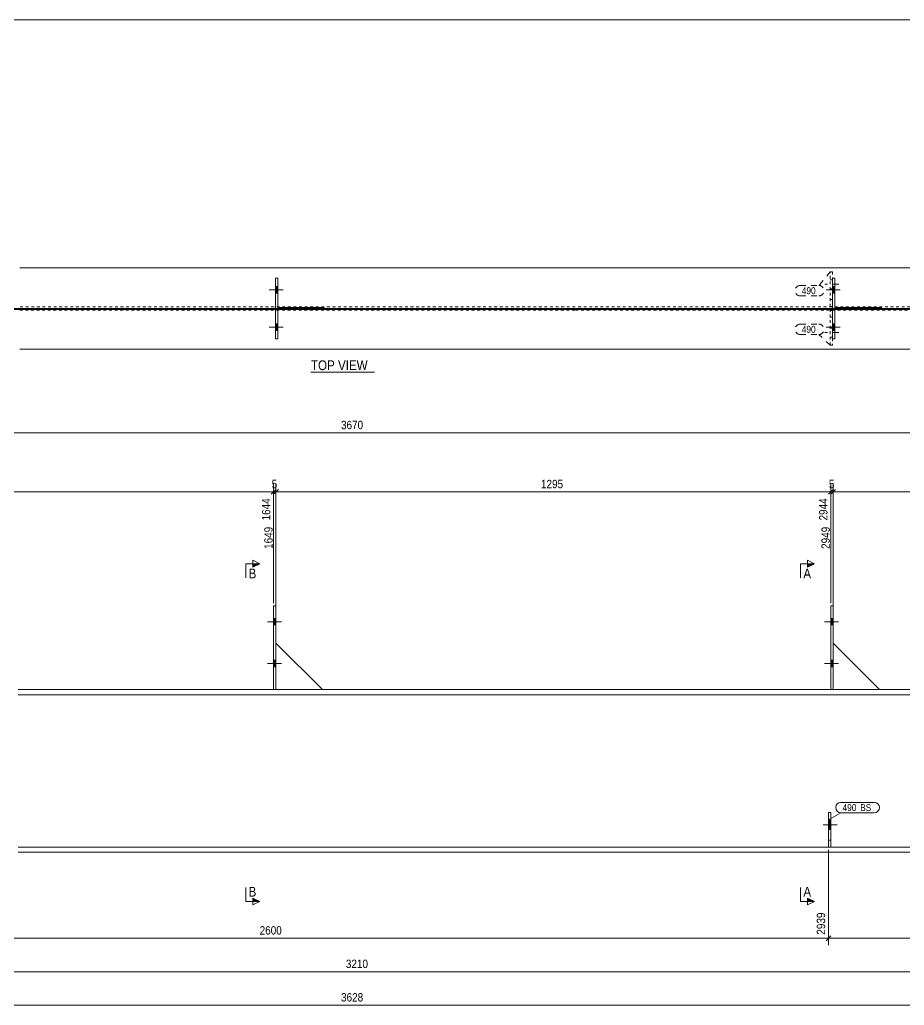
# Model space of a CAD drawing. Header units: millimetres. Extents: x 2 to 825, y 1 to 579.
# Drawn here: x 221.9 to 539.1, y 225.7 to 579 of the extents above; entities that cross this region are included whole.
import ezdxf

# ---------------------------------------------------------------- set-up
doc = ezdxf.new("R2010")
doc.units = ezdxf.units.MM
for name, pattern in [('XKITLINE00', [0]), ('XKITLINE01', [4, 1, -1, 1, -1]), ('XKITLINE02', [4, 2, -2])]:
    doc.linetypes.add(name, pattern=pattern)
for name, color, linetype, lineweight in [('Bolt', 3, 'Continuous', 0), ('Dimensions', 7, 'Continuous', 0), ('DrawingSheet', 5, 'Continuous', 0), ('OtherObjectType', 7, 'Continuous', 0), ('Part', 2, 'Continuous', 0), ('PartMark', 7, 'Continuous', 0), ('Section', 6, 'Continuous', 0)]:
    doc.layers.add(name, color=color, linetype=linetype, lineweight=lineweight)
doc.styles.add('ARIAL', font='ARIAL.TTF')

# ---------------------------------------------------------------- blocks, each defined once
blk = doc.blocks.new('*A3')
at = {"layer": 'Bolt'}
for points in [[(98.39, 305.55), (98.2, 304.59), (97.66, 303.78), (96.85, 303.24), (95.89, 303.05), (90.06, 303.05), (89.1, 303.24), (88.29, 303.78), (87.75, 304.59), (87.56, 305.55), (87.75, 306.51), (88.29, 307.32), (89.1, 307.86), (90.06, 308.05), (95.89, 308.05), (96.85, 307.86), (97.66, 307.32), (98.2, 306.51)], [(599.06, 305.55), (598.87, 304.59), (598.32, 303.78), (597.51, 303.24), (596.56, 303.05), (590.72, 303.05), (589.77, 303.24), (588.96, 303.78), (588.41, 304.59), (588.22, 305.55), (588.41, 306.51), (588.96, 307.32), (589.77, 307.86), (590.72, 308.05), (596.56, 308.05), (597.51, 307.86), (598.32, 307.32), (598.87, 306.51)]]:
    blk.add_hatch(color=3, dxfattribs=at).paths.add_polyline_path(points, flags=17)
at = {"layer": 'Bolt', "color": 3, "linetype": 'XKITLINE00', "lineweight": 0}
for p, q in [((92.97, 300.55), (92.97, 310.55)), ((593.64, 300.55), (593.64, 310.55)), ((87.97, 305.55), (97.97, 305.55)), ((588.64, 305.55), (598.64, 305.55))]:
    blk.add_line(p, q, dxfattribs=at)
blk = doc.blocks.new('*A7')
at = {"layer": 'Bolt'}
for points in [[(312.97, 364.38), (313.8, 364.38), (313.8, 362.05), (312.97, 362.05)], [(312.97, 364.38), (313.8, 364.38), (313.8, 362.05), (312.97, 362.05)], [(312.97, 349.38), (313.8, 349.38), (313.8, 347.05), (312.97, 347.05)], [(312.97, 349.38), (313.8, 349.38), (313.8, 347.05), (312.97, 347.05)]]:
    blk.add_hatch(color=3, dxfattribs=at).paths.add_polyline_path(points, flags=17)
at = {"layer": 'Bolt', "color": 3, "linetype": 'XKITLINE00', "lineweight": 0}
for p, q in [((313.8, 364.38), (312.97, 364.38)), ((313.8, 364.38), (312.97, 364.38)), ((315.74, 363.22), (310.74, 363.22)), ((315.74, 363.22), (310.74, 363.22)), ((313.8, 362.05), (312.97, 362.05)), ((313.8, 362.05), (312.97, 362.05)), ((315.74, 348.22), (310.74, 348.22)), ((315.74, 348.22), (310.74, 348.22)), ((313.8, 349.38), (312.97, 349.38)), ((313.8, 349.38), (312.97, 349.38)), ((313.8, 347.05), (312.97, 347.05)), ((313.8, 347.05), (312.97, 347.05))]:
    blk.add_line(p, q, dxfattribs=at)
blk = doc.blocks.new('*A8')
at = {"layer": 'Bolt', "color": 3, "linetype": 'XKITLINE02', "lineweight": 0}
for p, q in [((514.99, 290.38), (509.99, 290.38)), ((512.74, 292.02), (511.9, 292.02)), ((512.74, 288.74), (511.9, 288.74))]:
    blk.add_line(p, q, dxfattribs=at)
blk = doc.blocks.new('*A9')
at = {"layer": 'Bolt'}
blk.add_hatch(color=3, dxfattribs=at).paths.add_polyline_path([(512.74, 288.74), (511.9, 288.74), (511.9, 292.02), (512.74, 292.02)], flags=17)
at = {"layer": 'Bolt', "color": 3, "linetype": 'XKITLINE00', "lineweight": 0}
for p, q in [((514.99, 290.38), (509.99, 290.38)), ((512.74, 292.02), (511.9, 292.02)), ((512.74, 288.74), (511.9, 288.74))]:
    blk.add_line(p, q, dxfattribs=at)
blk = doc.blocks.new('*A10')
at = {"layer": 'Bolt'}
for points in [[(512.74, 364.38), (513.57, 364.38), (513.57, 362.05), (512.74, 362.05)], [(512.74, 364.38), (513.57, 364.38), (513.57, 362.05), (512.74, 362.05)], [(512.74, 349.38), (513.57, 349.38), (513.57, 347.05), (512.74, 347.05)], [(512.74, 349.38), (513.57, 349.38), (513.57, 347.05), (512.74, 347.05)]]:
    blk.add_hatch(color=3, dxfattribs=at).paths.add_polyline_path(points, flags=17)
at = {"layer": 'Bolt', "color": 3, "linetype": 'XKITLINE00', "lineweight": 0}
for p, q in [((513.57, 364.38), (512.74, 364.38)), ((513.57, 364.38), (512.74, 364.38)), ((515.5, 363.22), (510.5, 363.22)), ((515.5, 363.22), (510.5, 363.22)), ((513.57, 362.05), (512.74, 362.05)), ((513.57, 362.05), (512.74, 362.05)), ((515.5, 348.22), (510.5, 348.22)), ((515.5, 348.22), (510.5, 348.22)), ((513.57, 349.38), (512.74, 349.38)), ((513.57, 349.38), (512.74, 349.38)), ((513.57, 347.05), (512.74, 347.05)), ((513.57, 347.05), (512.74, 347.05))]:
    blk.add_line(p, q, dxfattribs=at)
blk = doc.blocks.new('*A13')
at = {"layer": 'Part', "color": 2, "linetype": 'XKITLINE00', "lineweight": 0}
for p, q in [((420.47, 338.88), (221.34, 338.88)), ((420.47, 337.05), (221.34, 337.05)), ((626.74, 338.88), (420.57, 338.88)), ((626.54, 337.05), (420.57, 337.05)), ((420.47, 282.38), (221.34, 282.38)), ((420.47, 280.55), (221.34, 280.55)), ((620.78, 282.38), (420.57, 282.38)), ((620.58, 280.55), (420.57, 280.55))]:
    blk.add_line(p, q, dxfattribs=at)
blk = doc.blocks.new('*A18')
at = {"layer": 'Part', "color": 2, "linetype": 'XKITLINE00', "lineweight": 0}
blk.add_line((330.47, 338.88), (313.8, 355.55), dxfattribs=at)
at = {"layer": 'Part', "color": 7, "linetype": 'XKITLINE01', "lineweight": 0}
for p, q in [((313.8, 355.55), (313.8, 338.88)), ((313.8, 338.88), (330.47, 338.88))]:
    blk.add_line(p, q, dxfattribs=at)
blk = doc.blocks.new('*A19')
at = {"layer": 'Part', "color": 2, "linetype": 'XKITLINE00', "lineweight": 0}
for p, q in [((312.97, 338.88), (312.97, 368.88)), ((312.97, 368.88), (313.8, 368.88)), ((313.8, 368.88), (313.8, 338.88))]:
    blk.add_line(p, q, dxfattribs=at)
at = {"layer": 'Part', "color": 7, "linetype": 'XKITLINE01', "lineweight": 0}
blk.add_line((313.8, 338.88), (312.97, 338.88), dxfattribs=at)
blk = doc.blocks.new('*A20')
at = {"layer": 'Part', "color": 7, "linetype": 'XKITLINE01', "lineweight": 0}
for p, q in [((511.9, 294.88), (511.9, 282.38)), ((512.74, 294.88), (511.9, 294.88)), ((512.74, 282.38), (512.74, 294.88)), ((511.9, 284.88), (512.74, 284.88)), ((511.9, 282.38), (512.74, 282.38))]:
    blk.add_line(p, q, dxfattribs=at)
blk = doc.blocks.new('*A21')
at = {"layer": 'Part', "color": 2, "linetype": 'XKITLINE00', "lineweight": 0}
for p, q in [((511.9, 282.38), (511.9, 294.88)), ((511.9, 294.88), (512.74, 294.88)), ((512.74, 294.88), (512.74, 282.38))]:
    blk.add_line(p, q, dxfattribs=at)
at = {"layer": 'Part', "color": 7, "linetype": 'XKITLINE01', "lineweight": 0}
for p, q in [((511.9, 284.88), (512.74, 284.88)), ((512.74, 282.38), (511.9, 282.38))]:
    blk.add_line(p, q, dxfattribs=at)
blk = doc.blocks.new('*A22')
at = {"layer": 'Part', "color": 2, "linetype": 'XKITLINE00', "lineweight": 0}
blk.add_line((530.24, 338.88), (513.57, 355.55), dxfattribs=at)
at = {"layer": 'Part', "color": 7, "linetype": 'XKITLINE01', "lineweight": 0}
for p, q in [((513.57, 355.55), (513.57, 338.88)), ((513.57, 338.88), (530.24, 338.88))]:
    blk.add_line(p, q, dxfattribs=at)
blk = doc.blocks.new('*A23')
at = {"layer": 'Part', "color": 2, "linetype": 'XKITLINE00', "lineweight": 0}
for p, q in [((512.74, 338.88), (512.74, 368.88)), ((512.74, 368.88), (513.57, 368.88)), ((513.57, 368.88), (513.57, 338.88))]:
    blk.add_line(p, q, dxfattribs=at)
at = {"layer": 'Part', "color": 7, "linetype": 'XKITLINE01', "lineweight": 0}
blk.add_line((513.57, 338.88), (512.74, 338.88), dxfattribs=at)
blk = doc.blocks.new('*A26')
at = {"layer": 'Bolt', "color": 3, "linetype": 'XKITLINE02', "lineweight": 0}
for p, q in [((93.6, 471.32), (93.6, 479.65)), ((594.26, 471.32), (594.26, 479.65)), ((88.18, 474.9), (88.18, 476.07)), ((99.01, 474.9), (99.01, 476.07)), ((588.85, 474.9), (588.85, 476.07)), ((599.68, 474.9), (599.68, 476.07))]:
    blk.add_line(p, q, dxfattribs=at)
blk = doc.blocks.new('*A30')
at = {"layer": 'Bolt'}
for points in [[(313.59, 483.32), (314.43, 483.32), (314.43, 480.98), (313.59, 480.98)], [(313.59, 483.32), (314.43, 483.32), (314.43, 480.98), (313.59, 480.98)], [(313.59, 469.98), (314.43, 469.98), (314.43, 467.65), (313.59, 467.65)], [(313.59, 469.98), (314.43, 469.98), (314.43, 467.65), (313.59, 467.65)]]:
    blk.add_hatch(color=3, dxfattribs=at).paths.add_polyline_path(points, flags=17)
at = {"layer": 'Bolt', "color": 3, "linetype": 'XKITLINE00', "lineweight": 0}
for p, q in [((316.36, 482.15), (311.36, 482.15)), ((316.36, 482.15), (311.36, 482.15)), ((314.43, 483.32), (313.59, 483.32)), ((314.43, 483.32), (313.59, 483.32)), ((314.43, 480.98), (313.59, 480.98)), ((314.43, 480.98), (313.59, 480.98)), ((314.43, 469.98), (313.59, 469.98)), ((314.43, 469.98), (313.59, 469.98)), ((316.36, 468.82), (311.36, 468.82)), ((316.36, 468.82), (311.36, 468.82)), ((314.43, 467.65), (313.59, 467.65)), ((314.43, 467.65), (313.59, 467.65))]:
    blk.add_line(p, q, dxfattribs=at)
blk = doc.blocks.new('*A31')
at = {"layer": 'Bolt', "color": 3, "linetype": 'XKITLINE02', "lineweight": 0}
for p, q in [((515.61, 484.15), (510.61, 484.15)), ((513.36, 485.79), (512.53, 485.79)), ((513.36, 482.51), (512.53, 482.51))]:
    blk.add_line(p, q, dxfattribs=at)
blk = doc.blocks.new('*A32')
at = {"layer": 'Bolt', "color": 3, "linetype": 'XKITLINE02', "lineweight": 0}
for p, q in [((515.61, 466.82), (510.61, 466.82)), ((513.36, 468.45), (512.53, 468.45)), ((513.36, 465.18), (512.53, 465.18))]:
    blk.add_line(p, q, dxfattribs=at)
blk = doc.blocks.new('*A33')
at = {"layer": 'Bolt'}
for points in [[(513.36, 483.32), (514.19, 483.32), (514.19, 480.98), (513.36, 480.98)], [(513.36, 483.32), (514.19, 483.32), (514.19, 480.98), (513.36, 480.98)], [(513.36, 469.98), (514.19, 469.98), (514.19, 467.65), (513.36, 467.65)], [(513.36, 469.98), (514.19, 469.98), (514.19, 467.65), (513.36, 467.65)]]:
    blk.add_hatch(color=3, dxfattribs=at).paths.add_polyline_path(points, flags=17)
at = {"layer": 'Bolt', "color": 3, "linetype": 'XKITLINE00', "lineweight": 0}
for p, q in [((516.13, 482.15), (511.13, 482.15)), ((516.13, 482.15), (511.13, 482.15)), ((514.19, 483.32), (513.36, 483.32)), ((514.19, 483.32), (513.36, 483.32)), ((514.19, 480.98), (513.36, 480.98)), ((514.19, 480.98), (513.36, 480.98)), ((514.19, 469.98), (513.36, 469.98)), ((514.19, 469.98), (513.36, 469.98)), ((516.13, 468.82), (511.13, 468.82)), ((516.13, 468.82), (511.13, 468.82)), ((514.19, 467.65), (513.36, 467.65)), ((514.19, 467.65), (513.36, 467.65))]:
    blk.add_line(p, q, dxfattribs=at)
blk = doc.blocks.new('*A36')
at = {"layer": 'Part', "color": 2, "linetype": 'XKITLINE00', "lineweight": 0}
for p, q in [((421.09, 490.07), (221.96, 490.07)), ((627.36, 490.07), (421.19, 490.07)), ((421.09, 460.9), (221.96, 460.9)), ((627.36, 460.9), (421.19, 460.9))]:
    blk.add_line(p, q, dxfattribs=at)
at = {"layer": 'Part', "color": 7, "linetype": 'XKITLINE01', "lineweight": 0}
for p, q in [((421.09, 476.07), (221.96, 476.07)), ((221.96, 474.9), (421.09, 474.9)), ((627.17, 476.07), (421.19, 476.07)), ((421.19, 474.9), (627.17, 474.9))]:
    blk.add_line(p, q, dxfattribs=at)
blk = doc.blocks.new('*A41')
at = {"layer": 'Part', "color": 2, "linetype": 'XKITLINE00', "lineweight": 0}
for p, q in [((314.43, 475.9), (331.09, 475.9)), ((331.09, 475.07), (314.43, 475.07)), ((331.09, 475.07), (331.09, 475.9))]:
    blk.add_line(p, q, dxfattribs=at)
at = {"layer": 'Part', "color": 7, "linetype": 'XKITLINE01', "lineweight": 0}
blk.add_line((314.43, 475.07), (314.43, 475.9), dxfattribs=at)
blk.add_line((314.43, 475.07), (314.43, 475.9), dxfattribs=at)
blk = doc.blocks.new('*A42')
at = {"layer": 'Part', "color": 2, "linetype": 'XKITLINE00', "lineweight": 0}
for p, q in [((314.43, 486.32), (313.59, 486.32)), ((313.59, 464.65), (313.59, 486.32)), ((314.43, 464.65), (314.43, 486.32)), ((313.59, 464.65), (314.43, 464.65))]:
    blk.add_line(p, q, dxfattribs=at)
blk = doc.blocks.new('*A43')
at = {"layer": 'Part', "color": 7, "linetype": 'XKITLINE01', "lineweight": 0}
for p, q in [((512.53, 476.15), (512.53, 488.65)), ((512.53, 488.65), (513.36, 488.65)), ((513.36, 488.65), (513.36, 476.15)), ((512.53, 478.65), (513.36, 478.65)), ((513.36, 476.15), (512.53, 476.15))]:
    blk.add_line(p, q, dxfattribs=at)
blk = doc.blocks.new('*A44')
at = {"layer": 'Part', "color": 7, "linetype": 'XKITLINE01', "lineweight": 0}
for p, q in [((512.53, 462.32), (512.53, 474.82)), ((512.53, 474.82), (513.36, 474.82)), ((513.36, 474.82), (513.36, 462.32)), ((512.53, 472.32), (513.36, 472.32)), ((513.36, 462.32), (512.53, 462.32))]:
    blk.add_line(p, q, dxfattribs=at)
blk = doc.blocks.new('*A45')
at = {"layer": 'Part', "color": 2, "linetype": 'XKITLINE00', "lineweight": 0}
for p, q in [((514.19, 475.9), (530.86, 475.9)), ((530.86, 475.07), (514.19, 475.07)), ((530.86, 475.07), (530.86, 475.9))]:
    blk.add_line(p, q, dxfattribs=at)
at = {"layer": 'Part', "color": 7, "linetype": 'XKITLINE01', "lineweight": 0}
blk.add_line((514.19, 475.07), (514.19, 475.9), dxfattribs=at)
blk.add_line((514.19, 475.07), (514.19, 475.9), dxfattribs=at)
blk = doc.blocks.new('*A46')
at = {"layer": 'Part', "color": 2, "linetype": 'XKITLINE00', "lineweight": 0}
for p, q in [((514.19, 486.32), (513.36, 486.32)), ((513.36, 464.65), (513.36, 486.32)), ((514.19, 464.65), (514.19, 486.32)), ((513.36, 464.65), (514.19, 464.65))]:
    blk.add_line(p, q, dxfattribs=at)
blk = doc.blocks.new('*A61')
at = {"layer": 'DrawingSheet', "color": 5, "linetype": 'XKITLINE00', "lineweight": 0}
blk.add_line((825, 579), (5, 579), dxfattribs=at)
blk = doc.blocks.new('*A69')
at = {"layer": 'Dimensions', "color": 7, "linetype": 'XKITLINE00', "lineweight": 0}
blk.add_line((52.91, 430.88), (630.23, 430.88), dxfattribs=at)
at = {"layer": 'Dimensions', "color": 3, "style": 'ARIAL', "width": 0.85}
blk.add_text('3670', height=3, dxfattribs=at).set_placement((337.12, 432.23))
blk = doc.blocks.new('*A71')
at = {"layer": 'Dimensions', "color": 7, "linetype": 'XKITLINE00', "lineweight": 0}
for p, q in [((115.42, 410.56), (113.72, 408.87)), ((114.57, 356.55), (114.57, 412.57)), ((313.82, 410.56), (312.12, 408.87)), ((312.97, 369.88), (312.97, 412.57)), ((114.57, 409.72), (312.97, 409.72))]:
    blk.add_line(p, q, dxfattribs=at)
at = {"layer": 'Dimensions', "color": 3}
for p in [(114.57, 409.72), (312.97, 409.72)]:
    blk.add_point(p, dxfattribs=at)
at = {"layer": 'Dimensions', "color": 3, "style": 'ARIAL', "width": 0.85}
blk.add_text('1295', height=3, dxfattribs=at).set_placement((209.32, 411.07))
blk.add_text('1644', height=3, rotation=90.0002, dxfattribs=at).set_placement((311.77, 399.51))
blk = doc.blocks.new('*A72')
at = {"layer": 'Dimensions', "color": 7, "linetype": 'XKITLINE00', "lineweight": 0}
for p, q in [((313.82, 410.56), (312.12, 408.87)), ((314.65, 410.56), (312.95, 408.87)), ((312.97, 369.88), (312.97, 412.57)), ((313.8, 356.55), (313.8, 412.57)), ((312.97, 409.72), (313.8, 409.72))]:
    blk.add_line(p, q, dxfattribs=at)
at = {"layer": 'Dimensions', "color": 3}
for p in [(312.97, 409.72), (313.8, 409.72)]:
    blk.add_point(p, dxfattribs=at)
at = {"layer": 'Dimensions', "color": 3, "style": 'ARIAL', "width": 0.85}
blk.add_text('5', height=3, dxfattribs=at).set_placement((312.27, 411.07))
blk.add_text('1649', height=3, rotation=90.0002, dxfattribs=at).set_placement((312.6, 389.31))
blk = doc.blocks.new('*A73')
at = {"layer": 'Dimensions', "color": 7, "linetype": 'XKITLINE00', "lineweight": 0}
for p, q in [((314.65, 410.56), (312.95, 408.87)), ((313.8, 356.55), (313.8, 412.57)), ((513.58, 410.56), (511.89, 408.87)), ((512.74, 369.88), (512.74, 412.57)), ((313.8, 409.72), (512.74, 409.72))]:
    blk.add_line(p, q, dxfattribs=at)
at = {"layer": 'Dimensions', "color": 3}
for p in [(313.8, 409.72), (512.74, 409.72)]:
    blk.add_point(p, dxfattribs=at)
at = {"layer": 'Dimensions', "color": 3, "style": 'ARIAL', "width": 0.85}
blk.add_text('1295', height=3, dxfattribs=at).set_placement((408.82, 411.07))
blk.add_text('2944', height=3, rotation=90.0002, dxfattribs=at).set_placement((511.54, 399.51))
blk = doc.blocks.new('*A74')
at = {"layer": 'Dimensions', "color": 7, "linetype": 'XKITLINE00', "lineweight": 0}
for p, q in [((513.58, 410.56), (511.89, 408.87)), ((514.42, 410.56), (512.72, 408.87)), ((512.74, 369.88), (512.74, 412.57)), ((513.57, 356.55), (513.57, 412.57)), ((512.74, 409.72), (513.57, 409.72))]:
    blk.add_line(p, q, dxfattribs=at)
at = {"layer": 'Dimensions', "color": 3}
for p in [(512.74, 409.72), (513.57, 409.72)]:
    blk.add_point(p, dxfattribs=at)
at = {"layer": 'Dimensions', "color": 3, "style": 'ARIAL', "width": 0.85}
blk.add_text('5', height=3, dxfattribs=at).set_placement((512.04, 411.07))
blk.add_text('2949', height=3, rotation=90.0002, dxfattribs=at).set_placement((512.37, 389.31))
blk = doc.blocks.new('*A75')
at = {"layer": 'Dimensions', "color": 7, "linetype": 'XKITLINE00', "lineweight": 0}
for p, q in [((514.42, 410.56), (512.72, 408.87)), ((513.57, 356.55), (513.57, 412.57)), ((627.59, 410.56), (625.89, 408.87)), ((626.74, 339.88), (626.74, 412.57)), ((513.57, 409.72), (626.74, 409.72))]:
    blk.add_line(p, q, dxfattribs=at)
at = {"layer": 'Dimensions', "color": 3}
for p in [(513.57, 409.72), (626.74, 409.72)]:
    blk.add_point(p, dxfattribs=at)
at = {"layer": 'Dimensions', "color": 3, "style": 'ARIAL', "width": 0.85}
blk.add_text('679', height=3, dxfattribs=at).set_placement((566.82, 411.07))
blk.add_text('3628', height=3, rotation=90.0002, dxfattribs=at).set_placement((625.54, 399.51))
blk = doc.blocks.new('*A91')
at = {"layer": 'PartMark', "color": 7, "linetype": 'XKITLINE00', "lineweight": 0}
for p, q in [((516.36, 298.43), (528.32, 298.43)), ((512.12, 292.33), (516.36, 294.73)), ((516.36, 294.73), (528.32, 294.73))]:
    blk.add_line(p, q, dxfattribs=at)
for centre, start, end in [((516.36, 296.58), 90, 270), ((528.32, 296.58), 270, 90)]:
    blk.add_arc(centre, 1.85, start, end, dxfattribs=at)
at = {"layer": 'PartMark', "color": 3, "style": 'ARIAL', "width": 0.85}
for s, p in [('490', (516.96, 295.33)), ('BS', (523.27, 295.33))]:
    blk.add_text(s, height=2.5, dxfattribs=at).set_placement(p)
blk = doc.blocks.new('*A94')
at = {"layer": 'Section'}
for points in [[(305.47, 383.99), (307.97, 383.99), (305.47, 382.74)], [(305.47, 264.17), (307.97, 262.92), (305.47, 262.92)]]:
    blk.add_hatch(color=3, dxfattribs=at).paths.add_polyline_path(points, flags=17)
at = {"layer": 'Section', "color": 3, "linetype": 'XKITLINE00', "lineweight": 0}
for p, q in [((305.47, 382.74), (305.47, 385.24)), ((305.47, 385.24), (307.97, 383.99)), ((307.97, 383.99), (305.47, 382.74)), ((307.97, 262.92), (305.47, 264.17)), ((305.47, 264.17), (305.47, 261.67)), ((307.97, 262.92), (305.47, 261.67))]:
    blk.add_line(p, q, dxfattribs=at)
at = {"layer": 'Section', "color": 1, "linetype": 'XKITLINE00', "lineweight": 0}
for p, q in [((302.97, 383.99), (302.97, 378.99)), ((302.97, 383.99), (307.97, 383.99)), ((302.97, 262.92), (302.97, 267.92)), ((302.97, 262.92), (307.97, 262.92))]:
    blk.add_line(p, q, dxfattribs=at)
at = {"layer": 'Section', "color": 7, "style": 'ARIAL', "width": 0.85}
for p in [(303.97, 378.74), (303.97, 264.67)]:
    blk.add_text('B', height=3.5, dxfattribs=at).set_placement(p)
blk = doc.blocks.new('*A95')
at = {"layer": 'Section'}
for points in [[(504.4, 383.99), (506.9, 383.99), (504.4, 382.74)], [(504.4, 264.17), (506.9, 262.92), (504.4, 262.92)]]:
    blk.add_hatch(color=3, dxfattribs=at).paths.add_polyline_path(points, flags=17)
at = {"layer": 'Section', "color": 3, "linetype": 'XKITLINE00', "lineweight": 0}
for p, q in [((504.4, 382.74), (504.4, 385.24)), ((504.4, 385.24), (506.9, 383.99)), ((506.9, 383.99), (504.4, 382.74)), ((506.9, 262.92), (504.4, 264.17)), ((504.4, 264.17), (504.4, 261.67)), ((506.9, 262.92), (504.4, 261.67))]:
    blk.add_line(p, q, dxfattribs=at)
at = {"layer": 'Section', "color": 1, "linetype": 'XKITLINE00', "lineweight": 0}
for p, q in [((501.9, 383.99), (501.9, 378.99)), ((501.9, 383.99), (506.9, 383.99)), ((501.9, 262.92), (501.9, 267.92)), ((501.9, 262.92), (506.9, 262.92))]:
    blk.add_line(p, q, dxfattribs=at)
at = {"layer": 'Section', "color": 7, "style": 'ARIAL', "width": 0.85}
for p in [(502.9, 378.74), (502.9, 264.67)]:
    blk.add_text('A', height=3.5, dxfattribs=at).set_placement(p)
blk = doc.blocks.new('*A97')
at = {"layer": 'Dimensions', "color": 7, "linetype": 'XKITLINE00', "lineweight": 0}
blk.add_line((56.45, 225.72), (626.74, 225.72), dxfattribs=at)
at = {"layer": 'Dimensions', "color": 3, "style": 'ARIAL', "width": 0.85}
blk.add_text('3628', height=3, dxfattribs=at).set_placement((337.14, 227.07))
blk = doc.blocks.new('*A100')
at = {"layer": 'Dimensions', "color": 7, "linetype": 'XKITLINE00', "lineweight": 0}
for p, q in [((92.97, 304.55), (92.97, 235.32)), ((593.64, 304.55), (593.64, 235.32)), ((93.82, 238.56), (92.12, 236.87)), ((92.97, 237.72), (593.64, 237.72)), ((594.49, 238.56), (592.79, 236.87))]:
    blk.add_line(p, q, dxfattribs=at)
at = {"layer": 'Dimensions', "color": 3}
for p in [(92.97, 237.72), (593.64, 237.72)]:
    blk.add_point(p, dxfattribs=at)
at = {"layer": 'Dimensions', "color": 3, "style": 'ARIAL', "width": 0.85}
blk.add_text('3429', height=3, rotation=90.0002, dxfattribs=at).set_placement((592.44, 239.02))
blk.add_text('3210', height=3, dxfattribs=at).set_placement((338.86, 239.07))
blk = doc.blocks.new('*A103')
at = {"layer": 'Dimensions', "color": 7, "linetype": 'XKITLINE00', "lineweight": 0}
for p, q in [((112.9, 281.38), (112.9, 247.32)), ((511.9, 281.38), (511.9, 247.32)), ((113.75, 250.56), (112.05, 248.87)), ((112.9, 249.72), (511.9, 249.72)), ((512.75, 250.56), (511.05, 248.87))]:
    blk.add_line(p, q, dxfattribs=at)
at = {"layer": 'Dimensions', "color": 3}
for p in [(112.9, 249.72), (511.9, 249.72)]:
    blk.add_point(p, dxfattribs=at)
at = {"layer": 'Dimensions', "color": 3, "style": 'ARIAL', "width": 0.85}
blk.add_text('2939', height=3, rotation=90.0002, dxfattribs=at).set_placement((510.7, 251.02))
blk.add_text('2600', height=3, dxfattribs=at).set_placement((307.95, 251.07))
blk = doc.blocks.new('*A104')
at = {"layer": 'Dimensions', "color": 7, "linetype": 'XKITLINE00', "lineweight": 0}
for p, q in [((626.74, 337.88), (626.74, 247.32)), ((511.9, 281.38), (511.9, 247.32)), ((512.75, 250.56), (511.05, 248.87)), ((511.9, 249.72), (626.74, 249.72)), ((627.59, 250.56), (625.89, 248.87))]:
    blk.add_line(p, q, dxfattribs=at)
at = {"layer": 'Dimensions', "color": 3}
for p in [(511.9, 249.72), (626.74, 249.72)]:
    blk.add_point(p, dxfattribs=at)
at = {"layer": 'Dimensions', "color": 3, "style": 'ARIAL', "width": 0.85}
blk.add_text('3628', height=3, rotation=90.0002, dxfattribs=at).set_placement((625.54, 251.02))
blk.add_text('689', height=3, dxfattribs=at).set_placement((565.98, 251.07))
blk = doc.blocks.new('*A111')
at = {"layer": 'Dimensions', "color": 7, "linetype": 'XKITLINE00', "lineweight": 0}
for p, q in [((513.19, 475.48), (72.22, 475.48)), ((513.19, 475.07), (72.22, 475.07)), ((74.23, 476.33), (75.92, 474.63)), ((74.23, 475.91), (75.92, 474.22)), ((75.07, 475.07), (75.07, 475.48))]:
    blk.add_line(p, q, dxfattribs=at)
at = {"layer": 'Dimensions', "color": 3}
for p in [(75.07, 475.48), (75.07, 475.07)]:
    blk.add_point(p, dxfattribs=at)
at = {"layer": 'Dimensions', "color": 3, "style": 'ARIAL', "width": 0.85}
blk.add_text('3', height=3, rotation=90.0002, dxfattribs=at).set_placement((73.72, 474.16))
blk = doc.blocks.new('*A112')
at = {"layer": 'Dimensions', "color": 7, "linetype": 'XKITLINE00', "lineweight": 0}
for p, q in [((132.86, 475.48), (611.47, 475.48)), ((132.86, 475.07), (611.47, 475.07)), ((608.23, 476.33), (609.92, 474.63)), ((608.23, 475.91), (609.92, 474.22)), ((609.07, 475.07), (609.07, 475.48))]:
    blk.add_line(p, q, dxfattribs=at)
at = {"layer": 'Dimensions', "color": 3}
for p in [(609.07, 475.48), (609.07, 475.07)]:
    blk.add_point(p, dxfattribs=at)
at = {"layer": 'Dimensions', "color": 3, "style": 'ARIAL', "width": 0.85}
blk.add_text('3', height=3, rotation=90.0002, dxfattribs=at).set_placement((607.72, 474.16))
blk = doc.blocks.new('*A113')
at = {"layer": 'Dimensions', "color": 7, "linetype": 'XKITLINE00', "lineweight": 0}
for p, q in [((313.43, 475.48), (81.22, 475.48)), ((313.43, 475.07), (81.22, 475.07)), ((83.23, 476.33), (84.92, 474.63)), ((83.23, 475.91), (84.92, 474.22)), ((84.07, 475.07), (84.07, 475.48))]:
    blk.add_line(p, q, dxfattribs=at)
at = {"layer": 'Dimensions', "color": 3}
for p in [(84.07, 475.48), (84.07, 475.07)]:
    blk.add_point(p, dxfattribs=at)
at = {"layer": 'Dimensions', "color": 3, "style": 'ARIAL', "width": 0.85}
blk.add_text('3', height=3, rotation=90.0002, dxfattribs=at).set_placement((82.72, 474.16))
blk = doc.blocks.new('*A116')
at = {"layer": 'PartMark', "color": 7, "linetype": 'XKITLINE02', "lineweight": 0}
for p, q in [((501.74, 469.87), (508.5, 469.87)), ((501.74, 466.17), (508.5, 466.17)), ((512.53, 462.32), (508.5, 466.17))]:
    blk.add_line(p, q, dxfattribs=at)
for centre, start, end in [((501.74, 468.02), 90, 270), ((508.5, 468.02), 270, 90)]:
    blk.add_arc(centre, 1.85, start, end, dxfattribs=at)
at = {"layer": 'PartMark', "color": 3, "style": 'ARIAL', "width": 0.85}
blk.add_text('490', height=2.5, dxfattribs=at).set_placement((502.34, 466.77))
blk = doc.blocks.new('*A117')
at = {"layer": 'PartMark', "color": 7, "linetype": 'XKITLINE02', "lineweight": 0}
for p, q in [((512.53, 488.65), (508.5, 483.71)), ((501.74, 483.71), (508.5, 483.71)), ((501.74, 480.01), (508.5, 480.01))]:
    blk.add_line(p, q, dxfattribs=at)
for centre, start, end in [((501.74, 481.86), 90, 270), ((508.5, 481.86), 270, 90)]:
    blk.add_arc(centre, 1.85, start, end, dxfattribs=at)
at = {"layer": 'PartMark', "color": 3, "style": 'ARIAL', "width": 0.85}
blk.add_text('490', height=2.5, dxfattribs=at).set_placement((502.34, 480.61))
blk = doc.blocks.new('*A123')
at = {"layer": 'OtherObjectType', "color": 7, "linetype": 'XKITLINE00', "lineweight": 0}
blk.add_line((326.34, 452.64), (349.16, 452.64), dxfattribs=at)
at = {"layer": 'OtherObjectType', "color": 7, "style": 'ARIAL', "width": 0.85}
blk.add_text('TOP VIEW', height=3.5, dxfattribs=at).set_placement((326.34, 453.39))

msp = doc.modelspace()

# ---------------------------------------------------------------- block references
at = {"lineweight": 0}
for name in ['*A61', '*A117', '*A43', '*A42', '*A31', '*A46', '*A30', '*A33', '*A26', '*A111', '*A113', '*A112', '*A41', '*A44', '*A45', '*A116', '*A32', '*A123', '*A69', '*A71', '*A72', '*A73', '*A74', '*A75', '*A94', '*A95', '*A19', '*A23', '*A7', '*A10', '*A18', '*A22', '*A97', '*A104', '*A3', '*A100', '*A91', '*A20', '*A21', '*A8', '*A9', '*A103']:
    msp.add_blockref(name, (0, 0), dxfattribs=at)
at = {"layer": 'Part', "lineweight": 0}
for name in ['*A36', '*A13']:
    msp.add_blockref(name, (0, 0), dxfattribs=at)

doc.saveas('drawing.dxf')
